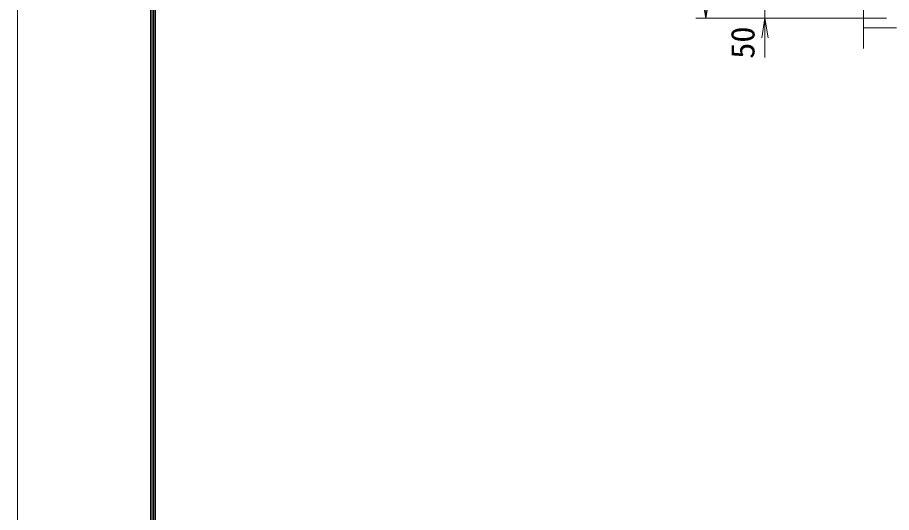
# Model space of a CAD drawing. Units: millimetres, scale not verified. Extents: x -6300 to 6300, y -4455 to 4455.
# Drawn here: x -6300 to -3641, y -2145 to -639 of the extents above; entities that cross this region are included whole.
import ezdxf
from ezdxf.enums import TextEntityAlignment as Align

# ---------------------------------------------------------------- set-up
doc = ezdxf.new("R2010")
doc.units = ezdxf.units.MM
doc.header["$LTSCALE"] = 30
for name, color, linetype, lineweight in [('0-5_D-BGD', 7, 'Continuous', 9), ('0-7_D-STR-DIM', 7, 'Continuous', 9), ('0-8_0', 7, 'Continuous', 9), ('0-B_D-TTL', 7, 'Continuous', 9)]:
    doc.layers.add(name, color=color, linetype=linetype, lineweight=lineweight)
doc.styles.add('ＭＳ ゴシック', font='')
doc.styles.get('ＭＳ ゴシック').set_extended_font_data('MS Gothic')

# ---------------------------------------------------------------- blocks, each defined once
blk = doc.blocks.new('_Open')
at = {"layer": '0-8_0'}
blk.add_line((-30, 5), (0, 0), dxfattribs=at)
blk.add_lwpolyline([(-30, -5), (0, 0), (-30, 0)], dxfattribs=at)

msp = doc.modelspace()

# ---------------------------------------------------------------- linework, layer by layer
at = {"layer": '0-5_D-BGD'}
msp.add_line((-3725.76, -670.42), (-3625.76, -670.42), dxfattribs=at)
at = {"layer": '0-7_D-STR-DIM'}
for p, q in [((-3725.76, -733.42), (-3725.76, 1358.93)), ((-4025.76, -640.42), (-4025.76, -590.42)), ((-3655.76, -640.42), (-4235.76, -640.42)), ((-3655.76, -640.42), (-4055.76, -640.42)), ((-4025.76, -700.42), (-4025.76, -760.42))]:
    msp.add_line(p, q, dxfattribs=at)
at = {"layer": '0-B_D-TTL', "color": 2, "lineweight": 18}
msp.add_lwpolyline([(-6300, 4455), (6300, 4455), (6300, -4455), (-6300, -4455)], close=True, dxfattribs=at)
at = {"layer": '0-B_D-TTL'}
for points in [[(-5895, 4125), (5895, 4125), (5895, -4125), (-5895, -4125)], [(-5891.25, 4121.25), (5891.25, 4121.25), (5891.25, -4121.25), (-5891.25, -4121.25)], [(-5887.5, 4117.5), (5887.5, 4117.5), (5887.5, -4117.5), (-5887.5, -4117.5)], [(-5883.75, 4113.75), (5883.75, 4113.75), (5883.75, -4113.75), (-5883.75, -4113.75)], [(-5880, 4110), (5880, 4110), (5880, -4110), (-5880, -4110)]]:
    msp.add_lwpolyline(points, close=True, dxfattribs=at)

# ---------------------------------------------------------------- block references
at = {"layer": '0-7_D-STR-DIM', "xscale": 2, "yscale": 2}
for p, rotation in [((-4205.76, -640.42), 270), ((-4025.76, -640.42), 90)]:
    msp.add_blockref('_Open', p, dxfattribs=dict(at, rotation=rotation))

# ---------------------------------------------------------------- texts
at = {"layer": '0-7_D-STR-DIM', "style": 'ＭＳ ゴシック'}
msp.add_text('50', height=72.14, rotation=90, dxfattribs=at).set_placement((-4035.88, -764.36), align=Align.BOTTOM_LEFT)

doc.saveas('drawing.dxf')
